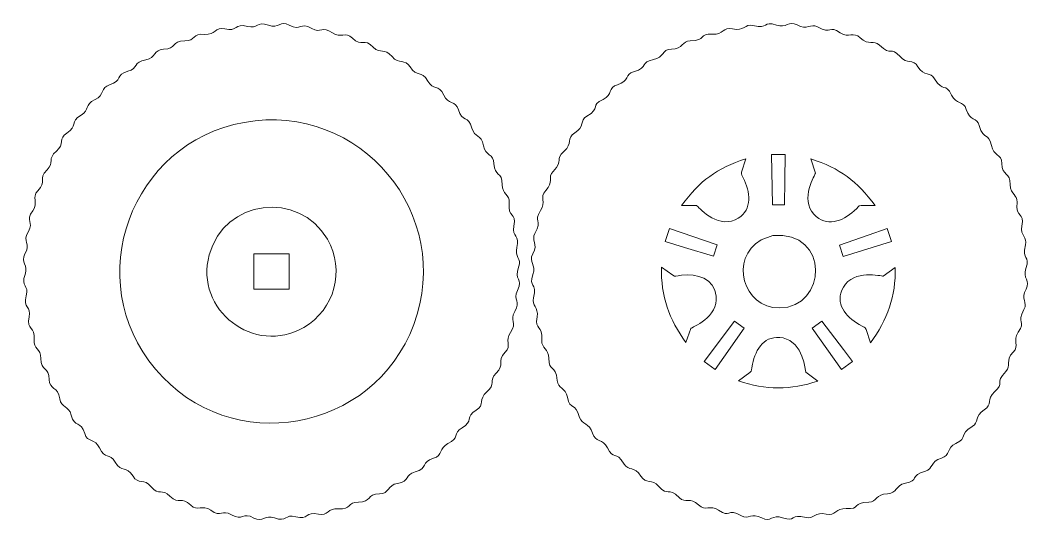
# Model space of a CAD drawing. Header units: millimetres. Extents: x -218 to 218, y -305 to 305.
# Drawn here: x -204.8 to -118.7, y -261.9 to -219 of the extents above; entities that cross this region are included whole.
import ezdxf

# ---------------------------------------------------------------- set-up
doc = ezdxf.new("R2010")
doc.units = ezdxf.units.MM
doc.header["$MEASUREMENT"] = 0
doc.layers.add('Camada 1', color=7, linetype='Continuous')

msp = doc.modelspace()

# ---------------------------------------------------------------- linework, layer by layer
at = {"layer": 'Camada 1', "lineweight": 9}
for points, knots in [([(-163.716, -233.0273), (-163.7201, -233.8417), (-163.0669, -233.8862), (-163.128, -234.527), (-163.128, -234.527), (-163.2641, -235.9539), (-162.4774, -235.3111), (-162.7173, -236.5568), (-162.7173, -236.5568), (-162.9035, -237.5235), (-162.1789, -237.3035), (-162.4699, -238.3676), (-162.4699, -238.3676), (-162.6846, -239.1524), (-162.0653, -239.3665), (-162.2905, -239.9692), (-162.2905, -239.9692), (-162.7923, -241.3124), (-161.8636, -240.8947), (-162.4198, -242.0365), (-162.4198, -242.0365), (-162.85, -242.9196), (-162.0928, -242.8966), (-162.648, -243.8485), (-162.648, -243.8485), (-163.1254, -244.6671), (-162.385, -244.7099), (-163.0199, -245.6134), (-163.0199, -245.6134), (-163.5354, -246.3469), (-162.8822, -246.7103), (-163.4642, -247.3163), (-163.4642, -247.3163), (-164.2567, -248.1414), (-163.4269, -248.2914), (-164.2394, -249.097), (-164.2394, -249.097), (-164.9118, -249.7637), (-164.209, -249.9964), (-165.0541, -250.7052), (-165.0541, -250.7052), (-165.7418, -251.282), (-165.2071, -251.8017), (-165.9252, -252.2354), (-165.9252, -252.2354), (-166.9042, -252.8268), (-166.1413, -253.1891), (-167.1366, -253.7549), (-167.1366, -253.7549), (-167.9577, -254.2217), (-167.3392, -254.6352), (-168.3399, -255.0973), (-168.3399, -255.0973), (-169.1509, -255.4718), (-168.769, -256.1168), (-169.5757, -256.3498), (-169.5757, -256.3498), (-170.6726, -256.6666), (-170.0336, -257.2175), (-171.1389, -257.5041), (-171.1389, -257.5041), (-172.051, -257.7406), (-171.5624, -258.3012), (-172.6482, -258.4896), (-172.6482, -258.4896), (-173.5289, -258.6422), (-173.326, -259.3615), (-174.1654, -259.3798), (-174.1654, -259.3798), (-175.3075, -259.4047), (-174.8308, -260.0958), (-175.975, -260.0897), (-175.975, -260.0897), (-176.9228, -260.0846), (-176.5866, -260.7486), (-177.6885, -260.6507), (-177.6885, -260.6507), (-178.5818, -260.5713), (-178.5674, -261.3175), (-179.3841, -261.1182), (-179.3841, -261.1182), (-180.496, -260.8468), (-180.2124, -261.6377), (-181.3153, -261.336), (-181.3153, -261.336), (-182.2294, -261.086), (-182.0782, -261.8136), (-183.1162, -261.4338), (-183.1162, -261.4338), (-183.9585, -261.1256), (-184.1371, -261.8506), (-184.8755, -261.4459), (-184.8755, -261.4459), (-185.88, -260.8953), (-185.8076, -261.734), (-186.7963, -261.1577), (-186.7963, -261.1577), (-187.6146, -260.6807), (-187.6586, -261.4203), (-188.5612, -260.786), (-188.5612, -260.786), (-189.2946, -260.2706), (-189.6584, -260.9234), (-190.264, -260.3417), (-190.264, -260.3417), (-191.0887, -259.5496), (-191.2392, -260.3789), (-192.0448, -259.5664), (-192.0448, -259.5664), (-192.7107, -258.8948), (-192.9475, -259.5953), (-193.653, -258.7518), (-193.653, -258.7518), (-194.2275, -258.065), (-194.7502, -258.598), (-195.1831, -257.8805), (-195.1831, -257.8805), (-195.7735, -256.9019), (-196.1366, -257.6647), (-196.7026, -256.6691), (-196.7026, -256.6691), (-197.1695, -255.8479), (-197.5801, -256.4683), (-198.0452, -255.4657), (-198.0452, -255.4657), (-198.4222, -254.6529), (-199.0644, -255.0371), (-199.2976, -254.2302), (-199.2976, -254.2302), (-199.6145, -253.1333), (-200.1652, -253.7722), (-200.4518, -252.667), (-200.4518, -252.667), (-200.6672, -251.8364), (-201.3124, -252.0697), (-201.4202, -251.2808), (-201.4202, -251.2808), (-201.5672, -250.2054), (-202.3082, -250.5241), (-202.3275, -249.6403), (-202.3275, -249.6403), (-202.3524, -248.4983), (-203.0434, -248.9755), (-203.0373, -247.8308), (-203.0373, -247.8308), (-203.0327, -246.9691), (-203.7134, -247.0326), (-203.6141, -246.2406), (-203.6141, -246.2406), (-203.4675, -245.071), (-204.2774, -245.4729), (-204.0362, -244.3012), (-204.0362, -244.3012), (-203.8428, -243.3621), (-204.5733, -243.5491), (-204.2837, -242.4905), (-204.2837, -242.4905), (-204.0339, -241.5771), (-204.762, -241.7247), (-204.3816, -240.6895), (-204.3816, -240.6895), (-204.0733, -239.8505), (-204.7983, -239.6672), (-204.3937, -238.9303), (-204.3937, -238.9303), (-203.843, -237.9273), (-204.6815, -237.9976), (-204.1056, -237.0095), (-204.1056, -237.0095), (-203.6283, -236.1908), (-204.3684, -236.1475), (-203.7338, -235.2445), (-203.7338, -235.2445), (-203.2178, -234.5102), (-203.8719, -234.1487), (-203.2891, -233.5416), (-203.2891, -233.5416), (-202.4978, -232.7174), (-203.3265, -232.5656), (-202.5142, -231.7609), (-202.5142, -231.7609), (-201.8419, -231.0949), (-202.5443, -230.8612), (-201.6995, -230.1527), (-201.6995, -230.1527), (-201.0121, -229.5761), (-201.5468, -229.0572), (-200.8285, -228.6225), (-200.8285, -228.6225), (-199.8481, -228.0292), (-200.6124, -227.6682), (-199.617, -227.1031), (-199.617, -227.1031), (-198.797, -226.6376), (-199.4106, -226.2209), (-198.4136, -225.7606), (-198.4136, -225.7606), (-197.6032, -225.3863), (-197.9844, -224.7409), (-197.1779, -224.5079), (-197.1779, -224.5079), (-196.0796, -224.1906), (-196.7211, -223.6411), (-195.6145, -223.3539), (-195.6145, -223.3539), (-194.7022, -223.1169), (-195.1915, -222.5569), (-194.1053, -222.3684), (-194.1053, -222.3684), (-193.2256, -222.2157), (-193.4257, -221.4954), (-192.5879, -221.4785), (-192.5879, -221.4785), (-191.4484, -221.4553), (-191.9226, -220.7621), (-190.7786, -220.7683), (-190.7786, -220.7683), (-189.8306, -220.7733), (-190.1668, -220.1092), (-189.0651, -220.2071), (-189.0651, -220.2071), (-188.1712, -220.2865), (-188.1875, -219.5405), (-187.3692, -219.7402), (-187.3692, -219.7402), (-186.2566, -220.0118), (-186.5422, -219.22), (-185.438, -219.522), (-185.438, -219.522), (-184.5244, -219.7719), (-184.6731, -219.0435), (-183.6373, -219.4241), (-183.6373, -219.4241), (-182.7982, -219.7324), (-182.6162, -219.0073), (-181.878, -219.4119), (-181.878, -219.4119), (-180.8734, -219.9626), (-180.9462, -219.1243), (-179.9573, -219.7002), (-179.9573, -219.7002), (-179.1388, -220.1769), (-179.095, -219.4375), (-178.1923, -220.0719), (-178.1923, -220.0719), (-177.4579, -220.588), (-177.0964, -219.9334), (-176.4893, -220.5166), (-176.4893, -220.5166), (-175.6652, -221.3081), (-175.5139, -220.4793), (-174.7085, -221.2916), (-174.7085, -221.2916), (-174.0424, -221.9635), (-173.8091, -221.2613), (-173.1003, -222.1063), (-173.1003, -222.1063), (-172.5233, -222.7944), (-172.004, -222.2588), (-171.5704, -222.9774), (-171.5704, -222.9774), (-170.9804, -223.9553), (-170.6178, -223.1934), (-170.0509, -224.1887), (-170.0509, -224.1887), (-169.5827, -225.0107), (-169.1706, -224.391), (-168.7083, -225.3922), (-168.7083, -225.3922), (-168.3342, -226.2025), (-167.6885, -225.8213), (-167.4558, -226.628), (-167.4558, -226.628), (-167.1392, -227.7255), (-166.5909, -227.0832), (-166.3018, -228.1911), (-166.3018, -228.1911), (-166.0636, -229.1036), (-165.5036, -228.6191), (-165.3162, -229.7002), (-165.3162, -229.7002), (-165.1638, -230.5795), (-164.4429, -230.3807), (-164.4259, -231.2175), (-164.4259, -231.2175), (-164.4028, -232.3578), (-163.7111, -231.8817), (-163.716, -233.0273)], [0, 0, 0, 0, 0.0136986, 0.0136986, 0.0136986, 0.0136986, 0.0273973, 0.0273973, 0.0273973, 0.0273973, 0.0410959, 0.0410959, 0.0410959, 0.0410959, 0.0547945, 0.0547945, 0.0547945, 0.0547945, 0.0684932, 0.0684932, 0.0684932, 0.0684932, 0.0821918, 0.0821918, 0.0821918, 0.0821918, 0.0958904, 0.0958904, 0.0958904, 0.0958904, 0.109589, 0.109589, 0.109589, 0.109589, 0.1232877, 0.1232877, 0.1232877, 0.1232877, 0.1369863, 0.1369863, 0.1369863, 0.1369863, 0.1506849, 0.1506849, 0.1506849, 0.1506849, 0.1643836, 0.1643836, 0.1643836, 0.1643836, 0.1780822, 0.1780822, 0.1780822, 0.1780822, 0.1917808, 0.1917808, 0.1917808, 0.1917808, 0.2054795, 0.2054795, 0.2054795, 0.2054795, 0.2191781, 0.2191781, 0.2191781, 0.2191781, 0.2328767, 0.2328767, 0.2328767, 0.2328767, 0.2465753, 0.2465753, 0.2465753, 0.2465753, 0.260274, 0.260274, 0.260274, 0.260274, 0.2739726, 0.2739726, 0.2739726, 0.2739726, 0.2876712, 0.2876712, 0.2876712, 0.2876712, 0.3013699, 0.3013699, 0.3013699, 0.3013699, 0.3150685, 0.3150685, 0.3150685, 0.3150685, 0.3287671, 0.3287671, 0.3287671, 0.3287671, 0.3424658, 0.3424658, 0.3424658, 0.3424658, 0.3561644, 0.3561644, 0.3561644, 0.3561644, 0.369863, 0.369863, 0.369863, 0.369863, 0.3835616, 0.3835616, 0.3835616, 0.3835616, 0.3972603, 0.3972603, 0.3972603, 0.3972603, 0.4109589, 0.4109589, 0.4109589, 0.4109589, 0.4246575, 0.4246575, 0.4246575, 0.4246575, 0.4383562, 0.4383562, 0.4383562, 0.4383562, 0.4520548, 0.4520548, 0.4520548, 0.4520548, 0.4657534, 0.4657534, 0.4657534, 0.4657534, 0.4794521, 0.4794521, 0.4794521, 0.4794521, 0.4931507, 0.4931507, 0.4931507, 0.4931507, 0.5068493, 0.5068493, 0.5068493, 0.5068493, 0.5205479, 0.5205479, 0.5205479, 0.5205479, 0.5342466, 0.5342466, 0.5342466, 0.5342466, 0.5479452, 0.5479452, 0.5479452, 0.5479452, 0.5616438, 0.5616438, 0.5616438, 0.5616438, 0.5753425, 0.5753425, 0.5753425, 0.5753425, 0.5890411, 0.5890411, 0.5890411, 0.5890411, 0.6027397, 0.6027397, 0.6027397, 0.6027397, 0.6164384, 0.6164384, 0.6164384, 0.6164384, 0.630137, 0.630137, 0.630137, 0.630137, 0.6438356, 0.6438356, 0.6438356, 0.6438356, 0.6575342, 0.6575342, 0.6575342, 0.6575342, 0.6712329, 0.6712329, 0.6712329, 0.6712329, 0.6849315, 0.6849315, 0.6849315, 0.6849315, 0.6986301, 0.6986301, 0.6986301, 0.6986301, 0.7123288, 0.7123288, 0.7123288, 0.7123288, 0.7260274, 0.7260274, 0.7260274, 0.7260274, 0.739726, 0.739726, 0.739726, 0.739726, 0.7534247, 0.7534247, 0.7534247, 0.7534247, 0.7671233, 0.7671233, 0.7671233, 0.7671233, 0.7808219, 0.7808219, 0.7808219, 0.7808219, 0.7945205, 0.7945205, 0.7945205, 0.7945205, 0.8082192, 0.8082192, 0.8082192, 0.8082192, 0.8219178, 0.8219178, 0.8219178, 0.8219178, 0.8356164, 0.8356164, 0.8356164, 0.8356164, 0.8493151, 0.8493151, 0.8493151, 0.8493151, 0.8630137, 0.8630137, 0.8630137, 0.8630137, 0.8767123, 0.8767123, 0.8767123, 0.8767123, 0.890411, 0.890411, 0.890411, 0.890411, 0.9041096, 0.9041096, 0.9041096, 0.9041096, 0.9178082, 0.9178082, 0.9178082, 0.9178082, 0.9315068, 0.9315068, 0.9315068, 0.9315068, 0.9452055, 0.9452055, 0.9452055, 0.9452055, 0.9589041, 0.9589041, 0.9589041, 0.9589041, 0.9726027, 0.9726027, 0.9726027, 0.9726027, 1, 1, 1, 1]), ([(-120.4311, -233.0176), (-120.3816, -233.9294), (-119.7924, -233.8453), (-119.843, -234.5174), (-119.843, -234.5174), (-119.954, -235.9881), (-119.1925, -235.3017), (-119.4325, -236.5472), (-119.4325, -236.5472), (-119.5926, -237.3783), (-118.9571, -237.5144), (-119.122, -238.1561), (-119.122, -238.1561), (-119.4791, -239.5457), (-118.6786, -238.9975), (-119.087, -240.1589), (-119.087, -240.1589), (-119.3888, -241.0171), (-118.6715, -241.1833), (-119.0749, -241.918), (-119.0749, -241.918), (-119.5625, -242.806), (-118.9059, -243.0477), (-119.2501, -243.6602), (-119.2501, -243.6602), (-119.9538, -244.912), (-119.0397, -244.5872), (-119.735, -245.6039), (-119.735, -245.6039), (-120.2486, -246.3547), (-119.5994, -246.7028), (-120.1793, -247.3067), (-120.1793, -247.3067), (-120.8818, -248.0384), (-120.3071, -248.4398), (-120.7993, -248.9439), (-120.7993, -248.9439), (-121.8024, -249.9714), (-120.8358, -249.8912), (-121.7692, -250.6956), (-121.7692, -250.6956), (-122.4603, -251.2914), (-121.9243, -251.7927), (-122.6404, -252.2259), (-122.6404, -252.2259), (-123.508, -252.7505), (-123.0572, -253.2888), (-123.6642, -253.6471), (-123.6642, -253.6471), (-124.8994, -254.3763), (-123.9427, -254.5544), (-125.0551, -255.0877), (-125.0551, -255.0877), (-125.8755, -255.481), (-125.4854, -256.1065), (-126.2909, -256.3402), (-126.2909, -256.3402), (-127.2649, -256.6229), (-126.9683, -257.259), (-127.6475, -257.4482), (-127.6475, -257.4482), (-129.0298, -257.8332), (-128.1506, -258.251), (-129.3632, -258.4798), (-129.3632, -258.4798), (-130.258, -258.6487), (-130.0432, -259.3514), (-130.8804, -259.3701), (-130.8804, -259.3701), (-131.892, -259.3927), (-131.7766, -260.0819), (-132.4787, -260.0887), (-132.4787, -260.0887), (-133.9124, -260.1025), (-133.1731, -260.7343), (-134.4035, -260.641), (-134.4035, -260.641), (-135.3109, -260.5722), (-135.2854, -261.307), (-136.0992, -261.1085), (-136.0992, -261.1085), (-137.0836, -260.8683), (-137.1483, -261.5641), (-137.8287, -261.3893), (-137.8287, -261.3893), (-139.218, -261.0323), (-138.6687, -261.833), (-139.8314, -261.4242), (-139.8314, -261.4242), (-140.6898, -261.1224), (-140.8567, -261.8397), (-141.5905, -261.4363), (-141.5905, -261.4363), (-142.4776, -260.9486), (-142.7202, -261.6054), (-143.3328, -261.2609), (-143.3328, -261.2609), (-144.5834, -260.5577), (-144.2598, -261.4712), (-145.2763, -260.7764), (-145.2763, -260.7764), (-146.0281, -260.2625), (-146.3747, -260.9119), (-146.9792, -260.332), (-146.9792, -260.332), (-147.7107, -259.6301), (-148.1133, -260.2039), (-148.6164, -259.712), (-148.6164, -259.712), (-149.6413, -258.7099), (-149.5657, -259.6742), (-150.3682, -258.7422), (-150.3682, -258.7422), (-150.9632, -258.0512), (-151.465, -258.5868), (-151.8983, -257.8708), (-151.8983, -257.8708), (-152.4239, -257.0023), (-152.9609, -257.4545), (-153.3196, -256.847), (-153.3196, -256.847), (-154.0487, -255.6119), (-154.2267, -256.5685), (-154.7603, -255.4561), (-154.7603, -255.4561), (-155.1537, -254.6359), (-155.779, -255.0255), (-156.0127, -254.2204), (-156.0127, -254.2204), (-156.2954, -253.2466), (-156.9311, -253.5434), (-157.1206, -252.8637), (-157.1206, -252.8637), (-157.5064, -251.4799), (-157.9229, -252.3623), (-158.1523, -251.1478), (-158.1523, -251.1478), (-158.3121, -250.3017), (-158.9872, -250.4209), (-159.0403, -249.7269), (-159.0403, -249.7269), (-159.1525, -248.2609), (-159.7442, -249.0542), (-159.7525, -247.8212), (-159.7525, -247.8212), (-159.7581, -246.9937), (-160.3903, -246.9789), (-160.3407, -246.3211), (-160.3407, -246.3211), (-160.2297, -244.8505), (-160.9916, -245.5368), (-160.7514, -244.2915), (-160.7514, -244.2915), (-160.5914, -243.4616), (-161.2263, -243.324), (-161.0618, -242.6825), (-161.0618, -242.6825), (-160.7051, -241.2916), (-161.5058, -241.8429), (-161.0967, -240.6799), (-161.0967, -240.6799), (-160.7949, -239.8222), (-161.5121, -239.6549), (-161.1089, -238.9207), (-161.1089, -238.9207), (-160.621, -238.0321), (-161.278, -237.7914), (-160.9335, -237.1785), (-160.9335, -237.1785), (-160.2304, -235.9276), (-161.1438, -236.2506), (-160.4489, -235.2349), (-160.4489, -235.2349), (-159.9349, -234.4835), (-160.5847, -234.1369), (-160.0043, -233.532), (-160.0043, -233.532), (-159.3026, -232.8006), (-159.8766, -232.3982), (-159.3845, -231.8947), (-159.3845, -231.8947), (-158.3816, -230.8686), (-159.3474, -230.9468), (-158.4146, -230.143), (-158.4146, -230.143), (-157.7239, -229.548), (-158.2596, -229.0464), (-157.5436, -228.6129), (-157.5436, -228.6129), (-156.6747, -228.0869), (-157.1272, -227.5504), (-156.5195, -227.1916), (-156.5195, -227.1916), (-155.2846, -226.4624), (-156.241, -226.2839), (-155.1288, -225.7508), (-155.1288, -225.7508), (-154.309, -225.3578), (-154.698, -224.7319), (-153.8929, -224.4983), (-153.8929, -224.4983), (-152.9181, -224.2154), (-153.216, -223.58), (-152.5362, -223.3904), (-152.5362, -223.3904), (-151.1531, -223.0046), (-152.0328, -222.587), (-150.8204, -222.3587), (-150.8204, -222.3587), (-149.9262, -222.1904), (-150.1407, -221.4875), (-149.303, -221.4687), (-149.303, -221.4687), (-148.2898, -221.446), (-148.408, -220.7565), (-147.7049, -220.7499), (-147.7049, -220.7499), (-146.272, -220.7366), (-147.01, -220.104), (-145.7803, -220.1975), (-145.7803, -220.1975), (-144.8728, -220.2666), (-144.898, -219.5312), (-144.0844, -219.7306), (-144.0844, -219.7306), (-143.1016, -219.9715), (-143.0359, -219.2747), (-142.3548, -219.4493), (-142.3548, -219.4493), (-140.963, -219.806), (-141.5158, -219.0051), (-140.3523, -219.4145), (-140.3523, -219.4145), (-139.4947, -219.7162), (-139.3279, -218.9988), (-138.5932, -219.4023), (-138.5932, -219.4023), (-137.7051, -219.89), (-137.464, -219.2336), (-136.851, -219.5778), (-136.851, -219.5778), (-135.5992, -220.2807), (-135.9244, -219.3674), (-134.9075, -220.0624), (-134.9075, -220.0624), (-134.1558, -220.5761), (-133.8094, -219.9264), (-133.2045, -220.5068), (-133.2045, -220.5068), (-132.4732, -221.2085), (-132.0705, -220.6348), (-131.5669, -221.1268), (-131.5669, -221.1268), (-130.541, -222.1292), (-130.6199, -221.1634), (-129.8155, -222.0967), (-129.8155, -222.0967), (-129.2202, -222.7874), (-128.7185, -222.2517), (-128.2854, -222.9678), (-128.2854, -222.9678), (-127.7608, -223.8353), (-127.2227, -223.3846), (-126.864, -223.9918), (-126.864, -223.9918), (-126.1336, -225.2276), (-125.9577, -224.2694), (-125.4234, -225.3826), (-125.4234, -225.3826), (-125.0299, -226.2025), (-124.404, -225.8136), (-124.1709, -226.6184), (-124.1709, -226.6184), (-123.8888, -227.5923), (-123.2524, -227.2955), (-123.0632, -227.975), (-123.0632, -227.975), (-122.6791, -229.3548), (-122.2593, -228.4813), (-122.0313, -229.6906), (-122.0313, -229.6906), (-121.8627, -230.5847), (-121.1594, -230.3717), (-121.1411, -231.2078), (-121.1411, -231.2078), (-121.1164, -232.3335), (-120.3867, -231.9394), (-120.4311, -233.0176)], [0, 0, 0, 0, 0.0136986, 0.0136986, 0.0136986, 0.0136986, 0.0273973, 0.0273973, 0.0273973, 0.0273973, 0.0410959, 0.0410959, 0.0410959, 0.0410959, 0.0547945, 0.0547945, 0.0547945, 0.0547945, 0.0684932, 0.0684932, 0.0684932, 0.0684932, 0.0821918, 0.0821918, 0.0821918, 0.0821918, 0.0958904, 0.0958904, 0.0958904, 0.0958904, 0.109589, 0.109589, 0.109589, 0.109589, 0.1232877, 0.1232877, 0.1232877, 0.1232877, 0.1369863, 0.1369863, 0.1369863, 0.1369863, 0.1506849, 0.1506849, 0.1506849, 0.1506849, 0.1643836, 0.1643836, 0.1643836, 0.1643836, 0.1780822, 0.1780822, 0.1780822, 0.1780822, 0.1917808, 0.1917808, 0.1917808, 0.1917808, 0.2054795, 0.2054795, 0.2054795, 0.2054795, 0.2191781, 0.2191781, 0.2191781, 0.2191781, 0.2328767, 0.2328767, 0.2328767, 0.2328767, 0.2465753, 0.2465753, 0.2465753, 0.2465753, 0.260274, 0.260274, 0.260274, 0.260274, 0.2739726, 0.2739726, 0.2739726, 0.2739726, 0.2876712, 0.2876712, 0.2876712, 0.2876712, 0.3013699, 0.3013699, 0.3013699, 0.3013699, 0.3150685, 0.3150685, 0.3150685, 0.3150685, 0.3287671, 0.3287671, 0.3287671, 0.3287671, 0.3424658, 0.3424658, 0.3424658, 0.3424658, 0.3561644, 0.3561644, 0.3561644, 0.3561644, 0.369863, 0.369863, 0.369863, 0.369863, 0.3835616, 0.3835616, 0.3835616, 0.3835616, 0.3972603, 0.3972603, 0.3972603, 0.3972603, 0.4109589, 0.4109589, 0.4109589, 0.4109589, 0.4246575, 0.4246575, 0.4246575, 0.4246575, 0.4383562, 0.4383562, 0.4383562, 0.4383562, 0.4520548, 0.4520548, 0.4520548, 0.4520548, 0.4657534, 0.4657534, 0.4657534, 0.4657534, 0.4794521, 0.4794521, 0.4794521, 0.4794521, 0.4931507, 0.4931507, 0.4931507, 0.4931507, 0.5068493, 0.5068493, 0.5068493, 0.5068493, 0.5205479, 0.5205479, 0.5205479, 0.5205479, 0.5342466, 0.5342466, 0.5342466, 0.5342466, 0.5479452, 0.5479452, 0.5479452, 0.5479452, 0.5616438, 0.5616438, 0.5616438, 0.5616438, 0.5753425, 0.5753425, 0.5753425, 0.5753425, 0.5890411, 0.5890411, 0.5890411, 0.5890411, 0.6027397, 0.6027397, 0.6027397, 0.6027397, 0.6164384, 0.6164384, 0.6164384, 0.6164384, 0.630137, 0.630137, 0.630137, 0.630137, 0.6438356, 0.6438356, 0.6438356, 0.6438356, 0.6575342, 0.6575342, 0.6575342, 0.6575342, 0.6712329, 0.6712329, 0.6712329, 0.6712329, 0.6849315, 0.6849315, 0.6849315, 0.6849315, 0.6986301, 0.6986301, 0.6986301, 0.6986301, 0.7123288, 0.7123288, 0.7123288, 0.7123288, 0.7260274, 0.7260274, 0.7260274, 0.7260274, 0.739726, 0.739726, 0.739726, 0.739726, 0.7534247, 0.7534247, 0.7534247, 0.7534247, 0.7671233, 0.7671233, 0.7671233, 0.7671233, 0.7808219, 0.7808219, 0.7808219, 0.7808219, 0.7945205, 0.7945205, 0.7945205, 0.7945205, 0.8082192, 0.8082192, 0.8082192, 0.8082192, 0.8219178, 0.8219178, 0.8219178, 0.8219178, 0.8356164, 0.8356164, 0.8356164, 0.8356164, 0.8493151, 0.8493151, 0.8493151, 0.8493151, 0.8630137, 0.8630137, 0.8630137, 0.8630137, 0.8767123, 0.8767123, 0.8767123, 0.8767123, 0.890411, 0.890411, 0.890411, 0.890411, 0.9041096, 0.9041096, 0.9041096, 0.9041096, 0.9178082, 0.9178082, 0.9178082, 0.9178082, 0.9315068, 0.9315068, 0.9315068, 0.9315068, 0.9452055, 0.9452055, 0.9452055, 0.9452055, 0.9589041, 0.9589041, 0.9589041, 0.9589041, 0.9726027, 0.9726027, 0.9726027, 0.9726027, 1, 1, 1, 1]), ([(-185.701, -227.7069), (-175.7828, -225.9295), (-167.7872, -235.5795), (-171.2554, -244.9406), (-171.2554, -244.9406), (-174.6674, -254.1501), (-186.8633, -256.357), (-193.266, -248.7596), (-193.266, -248.7596), (-199.6987, -241.1266), (-195.364, -229.4391), (-185.701, -227.7069)], [0, 0, 0, 0, 0.25, 0.25, 0.25, 0.25, 0.5, 0.5, 0.5, 0.5, 1, 1, 1, 1]), ([(-143.3122, -231.9503), (-143.3794, -232.2153), (-143.281, -232.1837), (-143.0733, -232.6547), (-143.0733, -232.6547), (-142.5294, -233.8893), (-142.4361, -235.354), (-143.8629, -236.0108), (-143.8629, -236.0108), (-145.4894, -236.7595), (-147.0549, -234.841), (-147.1558, -234.7971), (-147.1558, -234.7971), (-147.1558, -234.7971), (-148.4272, -234.7872), (-148.4272, -234.7872), (-148.4272, -234.7872), (-146.8723, -232.6816), (-145.435, -231.637), (-142.9502, -230.8141), (-142.9502, -230.8141), (-142.9502, -230.8141), (-143.3122, -231.9503), (-143.3122, -231.9503)], [0, 0, 0, 0, 0.1428571, 0.1428571, 0.1428571, 0.1428571, 0.2857143, 0.2857143, 0.2857143, 0.2857143, 0.4285714, 0.4285714, 0.4285714, 0.4285714, 0.5714286, 0.5714286, 0.5714286, 0.5714286, 0.7142857, 0.7142857, 0.7142857, 0.7142857, 1, 1, 1, 1]), ([(-139.6433, -232.6457), (-139.6433, -232.6457), (-139.6694, -234.7462), (-139.6694, -234.7462), (-139.6694, -234.7462), (-139.6694, -234.7462), (-140.6842, -234.744), (-140.6842, -234.744), (-140.6842, -234.744), (-140.6842, -234.744), (-140.7764, -230.4432), (-140.7764, -230.4432), (-140.7764, -230.4432), (-140.7764, -230.4432), (-139.6113, -230.4425), (-139.6113, -230.4425), (-139.6113, -230.4425), (-139.6113, -230.4425), (-139.6433, -232.6457), (-139.6433, -232.6457)], [0, 0, 0, 0, 0.1666667, 0.1666667, 0.1666667, 0.1666667, 0.3333333, 0.3333333, 0.3333333, 0.3333333, 0.5, 0.5, 0.5, 0.5, 0.6666667, 0.6666667, 0.6666667, 0.6666667, 1, 1, 1, 1]), ([(-133.1298, -234.809), (-133.4025, -234.8268), (-133.3423, -234.9113), (-133.7257, -235.2538), (-133.7257, -235.2538), (-134.732, -236.1527), (-136.0959, -236.6941), (-137.1615, -235.5399), (-137.1615, -235.5399), (-138.3763, -234.2244), (-137.0354, -232.1426), (-137.0248, -232.0331), (-137.0248, -232.0331), (-137.0248, -232.0331), (-137.409, -230.819), (-137.409, -230.819), (-137.409, -230.819), (-134.9262, -231.6465), (-133.49, -232.6938), (-131.9392, -234.8019), (-131.9392, -234.8019), (-131.9392, -234.8019), (-133.1298, -234.809), (-133.1298, -234.809)], [0, 0, 0, 0, 0.1428571, 0.1428571, 0.1428571, 0.1428571, 0.2857143, 0.2857143, 0.2857143, 0.2857143, 0.4285714, 0.4285714, 0.4285714, 0.4285714, 0.5714286, 0.5714286, 0.5714286, 0.5714286, 0.7142857, 0.7142857, 0.7142857, 0.7142857, 1, 1, 1, 1]), ([(-180.6266, -245.1921), (-184.8555, -247.6332), (-189.953, -243.722), (-188.6894, -239.0053), (-188.6894, -239.0053), (-187.4259, -234.2891), (-181.0548, -233.4503), (-178.6135, -237.6788), (-178.6135, -237.6788), (-177.0958, -240.3075), (-177.9978, -243.6744), (-180.6266, -245.1921)], [0, 0, 0, 0, 0.25, 0.25, 0.25, 0.25, 0.5, 0.5, 0.5, 0.5, 1, 1, 1, 1]), ([(-148.1785, -238.3682), (-148.1785, -238.3682), (-149.8292, -237.8731), (-149.8292, -237.8731), (-149.8292, -237.8731), (-149.8292, -237.8731), (-149.47, -236.7646), (-149.47, -236.7646), (-149.47, -236.7646), (-149.47, -236.7646), (-145.3939, -238.1502), (-145.3939, -238.1502), (-145.3939, -238.1502), (-145.3939, -238.1502), (-145.7094, -239.1148), (-145.7094, -239.1148), (-145.7094, -239.1148), (-145.7094, -239.1148), (-148.1785, -238.3682), (-148.1785, -238.3682)], [0, 0, 0, 0, 0.1666667, 0.1666667, 0.1666667, 0.1666667, 0.3333333, 0.3333333, 0.3333333, 0.3333333, 0.5, 0.5, 0.5, 0.5, 0.6666667, 0.6666667, 0.6666667, 0.6666667, 1, 1, 1, 1]), ([(-132.537, -237.3239), (-132.537, -237.3239), (-130.9105, -236.754), (-130.9105, -236.754), (-130.9105, -236.754), (-130.9105, -236.754), (-130.55, -237.8621), (-130.55, -237.8621), (-130.55, -237.8621), (-130.55, -237.8621), (-134.6621, -239.137), (-134.6621, -239.137), (-134.6621, -239.137), (-134.6621, -239.137), (-134.9735, -238.1713), (-134.9735, -238.1713), (-134.9735, -238.1713), (-134.9735, -238.1713), (-132.537, -237.3239), (-132.537, -237.3239)], [0, 0, 0, 0, 0.1666667, 0.1666667, 0.1666667, 0.1666667, 0.3333333, 0.3333333, 0.3333333, 0.3333333, 0.5, 0.5, 0.5, 0.5, 0.6666667, 0.6666667, 0.6666667, 0.6666667, 1, 1, 1, 1]), ([(-140.6508, -237.3599), (-135.7632, -236.9218), (-136.0193, -243.5286), (-140.0919, -243.5286), (-140.0919, -243.5286), (-143.236, -243.5286), (-144.3734, -239.3206), (-141.6613, -237.7342), (-141.6613, -237.7342), (-141.6613, -237.7342), (-140.6508, -237.3599), (-140.6508, -237.3599)], [0, 0, 0, 0, 0.25, 0.25, 0.25, 0.25, 0.5, 0.5, 0.5, 0.5, 1, 1, 1, 1]), ([(-184.8767, -241.9289), (-184.8767, -241.9289), (-181.8766, -241.9289), (-181.8766, -241.9289), (-181.8766, -241.9289), (-181.8766, -241.9289), (-181.8766, -238.9288), (-181.8766, -238.9288), (-181.8766, -238.9288), (-181.8766, -238.9288), (-184.8767, -238.9288), (-184.8767, -238.9288), (-184.8767, -238.9288), (-184.8767, -238.9288), (-184.8767, -241.9289), (-184.8767, -241.9289)], [0, 0, 0, 0, 0.2, 0.2, 0.2, 0.2, 0.4, 0.4, 0.4, 0.4, 0.6, 0.6, 0.6, 0.6, 1, 1, 1, 1]), ([(-149.1772, -240.7513), (-148.9459, -240.8972), (-148.9441, -240.7929), (-148.4337, -240.7419), (-148.4337, -240.7419), (-147.0903, -240.6077), (-145.6658, -240.9822), (-145.4827, -242.5406), (-145.4827, -242.5406), (-145.2748, -244.31), (-147.5823, -245.2013), (-147.6577, -245.2864), (-147.6577, -245.2864), (-147.6577, -245.2864), (-148.0599, -246.4918), (-148.0599, -246.4918), (-148.0599, -246.4918), (-149.4841, -244.5164), (-150.2184, -242.533), (-150.1438, -240.0577), (-150.1438, -240.0577), (-150.1438, -240.0577), (-149.1772, -240.7513), (-149.1772, -240.7513)], [0, 0, 0, 0, 0.1428571, 0.1428571, 0.1428571, 0.1428571, 0.2857143, 0.2857143, 0.2857143, 0.2857143, 0.4285714, 0.4285714, 0.4285714, 0.4285714, 0.5714286, 0.5714286, 0.5714286, 0.5714286, 0.7142857, 0.7142857, 0.7142857, 0.7142857, 1, 1, 1, 1]), ([(-132.7019, -245.3762), (-132.8032, -245.1224), (-132.8649, -245.2058), (-133.3091, -244.9471), (-133.3091, -244.9471), (-134.4749, -244.2681), (-135.4112, -243.1377), (-134.6429, -241.7678), (-134.6429, -241.7678), (-133.767, -240.206), (-131.3734, -240.838), (-131.2655, -240.8141), (-131.2655, -240.8141), (-131.2655, -240.8141), (-130.232, -240.0755), (-130.232, -240.0755), (-130.232, -240.0755), (-130.1602, -242.5485), (-130.9015, -244.5354), (-132.3275, -246.5059), (-132.3275, -246.5059), (-132.3275, -246.5059), (-132.7019, -245.3762), (-132.7019, -245.3762)], [0, 0, 0, 0, 0.1428571, 0.1428571, 0.1428571, 0.1428571, 0.2857143, 0.2857143, 0.2857143, 0.2857143, 0.4285714, 0.4285714, 0.4285714, 0.4285714, 0.5714286, 0.5714286, 0.5714286, 0.5714286, 0.7142857, 0.7142857, 0.7142857, 0.7142857, 1, 1, 1, 1]), ([(-144.8385, -247.739), (-144.8385, -247.739), (-145.5578, -248.7784), (-145.5578, -248.7784), (-145.5578, -248.7784), (-145.5578, -248.7784), (-146.5003, -248.0933), (-146.5003, -248.0933), (-146.5003, -248.0933), (-146.5003, -248.0933), (-143.9235, -244.6458), (-143.9235, -244.6458), (-143.9235, -244.6458), (-143.9235, -244.6458), (-143.104, -245.2444), (-143.104, -245.2444), (-143.104, -245.2444), (-143.104, -245.2444), (-144.8385, -247.739), (-144.8385, -247.739)], [0, 0, 0, 0, 0.1666667, 0.1666667, 0.1666667, 0.1666667, 0.3333333, 0.3333333, 0.3333333, 0.3333333, 0.5, 0.5, 0.5, 0.5, 0.6666667, 0.6666667, 0.6666667, 0.6666667, 1, 1, 1, 1]), ([(-134.6338, -247.081), (-134.6338, -247.081), (-133.8674, -248.0862), (-133.8674, -248.0862), (-133.8674, -248.0862), (-133.8674, -248.0862), (-134.8092, -248.7723), (-134.8092, -248.7723), (-134.8092, -248.7723), (-134.8092, -248.7723), (-137.2918, -245.2561), (-137.2918, -245.2561), (-137.2918, -245.2561), (-137.2918, -245.2561), (-136.4702, -244.6608), (-136.4702, -244.6608), (-136.4702, -244.6608), (-136.4702, -244.6608), (-134.6338, -247.081), (-134.6338, -247.081)], [0, 0, 0, 0, 0.1666667, 0.1666667, 0.1666667, 0.1666667, 0.3333333, 0.3333333, 0.3333333, 0.3333333, 0.5, 0.5, 0.5, 0.5, 0.6666667, 0.6666667, 0.6666667, 0.6666667, 1, 1, 1, 1]), ([(-142.62, -249.0491), (-142.4097, -248.8738), (-142.5081, -248.8415), (-142.3991, -248.3387), (-142.3991, -248.3387), (-142.1135, -247.02), (-141.3282, -245.7804), (-139.7877, -246.0878), (-139.7877, -246.0878), (-138.0316, -246.4382), (-137.8931, -248.9097), (-137.837, -249.0051), (-137.837, -249.0051), (-137.837, -249.0051), (-136.8124, -249.7616), (-136.8124, -249.7616), (-136.8124, -249.7616), (-139.139, -250.5494), (-141.2552, -250.5484), (-143.5806, -249.7554), (-143.5806, -249.7554), (-143.5806, -249.7554), (-142.62, -249.0491), (-142.62, -249.0491)], [0, 0, 0, 0, 0.1428571, 0.1428571, 0.1428571, 0.1428571, 0.2857143, 0.2857143, 0.2857143, 0.2857143, 0.4285714, 0.4285714, 0.4285714, 0.4285714, 0.5714286, 0.5714286, 0.5714286, 0.5714286, 0.7142857, 0.7142857, 0.7142857, 0.7142857, 1, 1, 1, 1])]:
    msp.add_open_spline(points, degree=3, knots=knots, dxfattribs=at)

doc.saveas('drawing.dxf')
